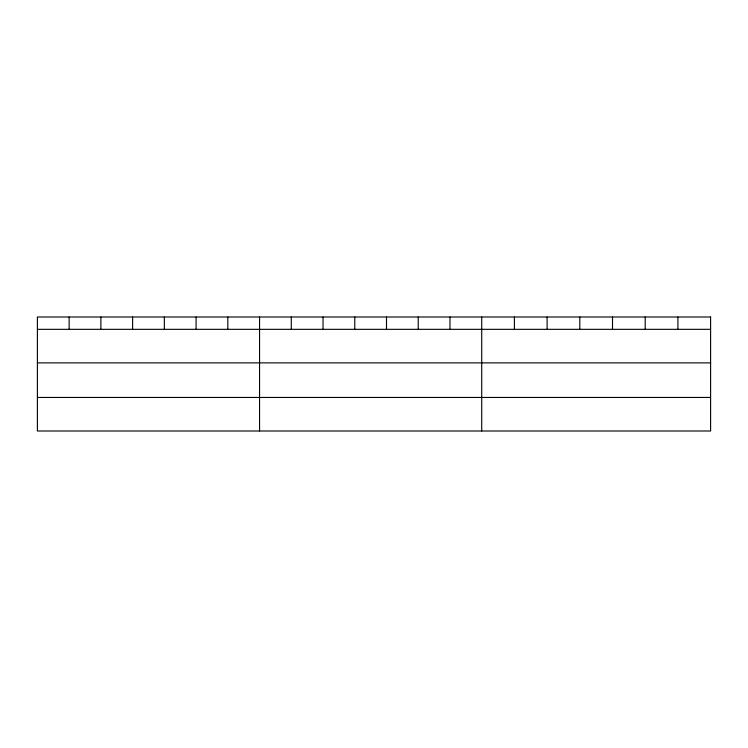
<?xml version="1.0" encoding="UTF-8"?>
<svg xmlns="http://www.w3.org/2000/svg" width="748" height="748" viewBox="0 0 748 748"><rect width="100%" height="100%" fill="white"/><g stroke="black" fill="none" stroke-linecap="round" stroke-linejoin="round"><path stroke-width="1.12" d="M37.4 329.335L710.6 329.335M37.4 362.883L710.6 362.883M37.4 397.45L710.6 397.45M677.903 317.002L677.903 329.335M645.206 317.002L645.206 329.335M612.509 317.002L612.509 329.335M579.803 317.002L579.803 329.335M547.106 317.002L547.106 329.335M514.409 317.002L514.409 329.335M481.712 317.002L481.712 430.998M449.978 317.002L449.978 329.335M418.235 317.002L418.235 329.335M386.501 317.002L386.501 329.335M354.767 317.002L354.767 329.335M323.033 317.002L323.033 329.335M291.29 317.002L291.29 329.335M259.556 317.002L259.556 430.998M227.822 317.002L227.822 329.335M196.079 317.002L196.079 329.335M164.345 317.002L164.345 329.335M132.611 317.002L132.611 329.335M100.877 317.002L100.877 329.335M69.134 317.002L69.134 329.335M710.6 317.002L37.4 317.002L37.4 430.998L710.6 430.998L710.6 317.002"/></g></svg>
